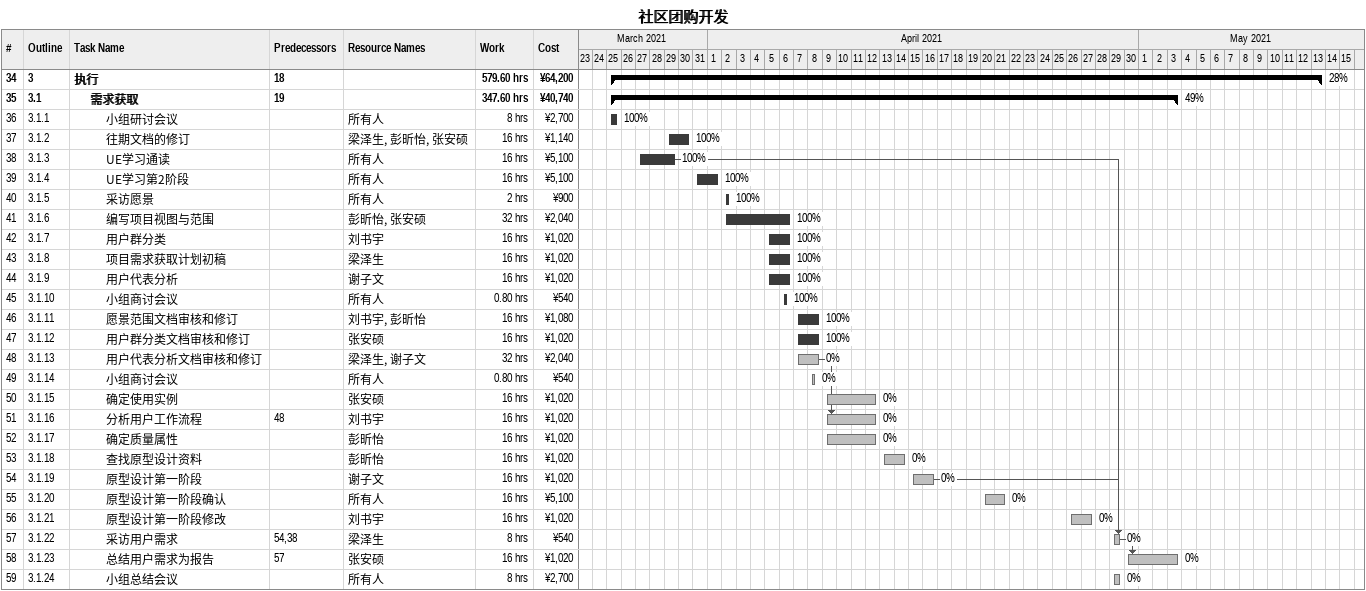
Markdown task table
社区团购开发

| ID | WBS | Task | Start | Finish | Predecessors | Resources | % complete | Work (h) | Cost (¥) |
|---|---|---|---|---|---|---|---|---|---|
| 34 | 3 | **执行** | 2021-03-25 | 2021-05-13 | 18 |  | 28 | 579.60 | 64200 |
| 35 | 3.1 | **需求获取** | 2021-03-25 | 2021-05-03 | 19 |  | 49 | 347.60 | 40740 |
| 36 | 3.1.1 | 小组研讨会议 | 2021-03-25 | 2021-03-25 |  | 所有人 | 100 | 8 | 2700 |
| 37 | 3.1.2 | 往期文档的修订 | 2021-03-29 | 2021-03-30 |  | 梁泽生, 彭昕怡, 张安硕 | 100 | 16 | 1140 |
| 38 | 3.1.3 | UE学习通读 | 2021-03-27 | 2021-03-29 |  | 所有人 | 100 | 16 | 5100 |
| 39 | 3.1.4 | UE学习第2阶段 | 2021-03-31 | 2021-04-01 |  | 所有人 | 100 | 16 | 5100 |
| 40 | 3.1.5 | 采访愿景 | 2021-04-02 | 2021-04-02 |  | 所有人 | 100 | 2 | 900 |
| 41 | 3.1.6 | 编写项目视图与范围 | 2021-04-02 | 2021-04-06 |  | 彭昕怡, 张安硕 | 100 | 32 | 2040 |
| 42 | 3.1.7 | 用户群分类 | 2021-04-05 | 2021-04-06 |  | 刘书宇 | 100 | 16 | 1020 |
| 43 | 3.1.8 | 项目需求获取计划初稿 | 2021-04-05 | 2021-04-06 |  | 梁泽生 | 100 | 16 | 1020 |
| 44 | 3.1.9 | 用户代表分析 | 2021-04-05 | 2021-04-06 |  | 谢子文 | 100 | 16 | 1020 |
| 45 | 3.1.10 | 小组商讨会议 | 2021-04-06 | 2021-04-06 |  | 所有人 | 100 | 0.80 | 540 |
| 46 | 3.1.11 | 愿景范围文档审核和修订 | 2021-04-07 | 2021-04-08 |  | 刘书宇, 彭昕怡 | 100 | 16 | 1080 |
| 47 | 3.1.12 | 用户群分类文档审核和修订 | 2021-04-07 | 2021-04-08 |  | 张安硕 | 100 | 16 | 1020 |
| 48 | 3.1.13 | 用户代表分析文档审核和修订 | 2021-04-07 | 2021-04-08 |  | 梁泽生, 谢子文 | 0 | 32 | 2040 |
| 49 | 3.1.14 | 小组商讨会议 | 2021-04-08 | 2021-04-08 |  | 所有人 | 0 | 0.80 | 540 |
| 50 | 3.1.15 | 确定使用实例 | 2021-04-09 | 2021-04-12 |  | 张安硕 | 0 | 16 | 1020 |
| 51 | 3.1.16 | 分析用户工作流程 | 2021-04-09 | 2021-04-12 | 48 | 刘书宇 | 0 | 16 | 1020 |
| 52 | 3.1.17 | 确定质量属性 | 2021-04-09 | 2021-04-12 |  | 彭昕怡 | 0 | 16 | 1020 |
| 53 | 3.1.18 | 查找原型设计资料 | 2021-04-13 | 2021-04-14 |  | 彭昕怡 | 0 | 16 | 1020 |
| 54 | 3.1.19 | 原型设计第一阶段 | 2021-04-15 | 2021-04-16 |  | 谢子文 | 0 | 16 | 1020 |
| 55 | 3.1.20 | 原型设计第一阶段确认 | 2021-04-20 | 2021-04-21 |  | 所有人 | 0 | 16 | 5100 |
| 56 | 3.1.21 | 原型设计第一阶段修改 | 2021-04-26 | 2021-04-27 |  | 刘书宇 | 0 | 16 | 1020 |
| 57 | 3.1.22 | 采访用户需求 | 2021-04-29 | 2021-04-29 | 54, 38 | 梁泽生 | 0 | 8 | 540 |
| 58 | 3.1.23 | 总结用户需求为报告 | 2021-04-30 | 2021-05-03 | 57 | 张安硕 | 0 | 16 | 1020 |
| 59 | 3.1.24 | 小组总结会议 | 2021-04-29 | 2021-04-29 |  | 所有人 | 0 | 8 | 2700 |
